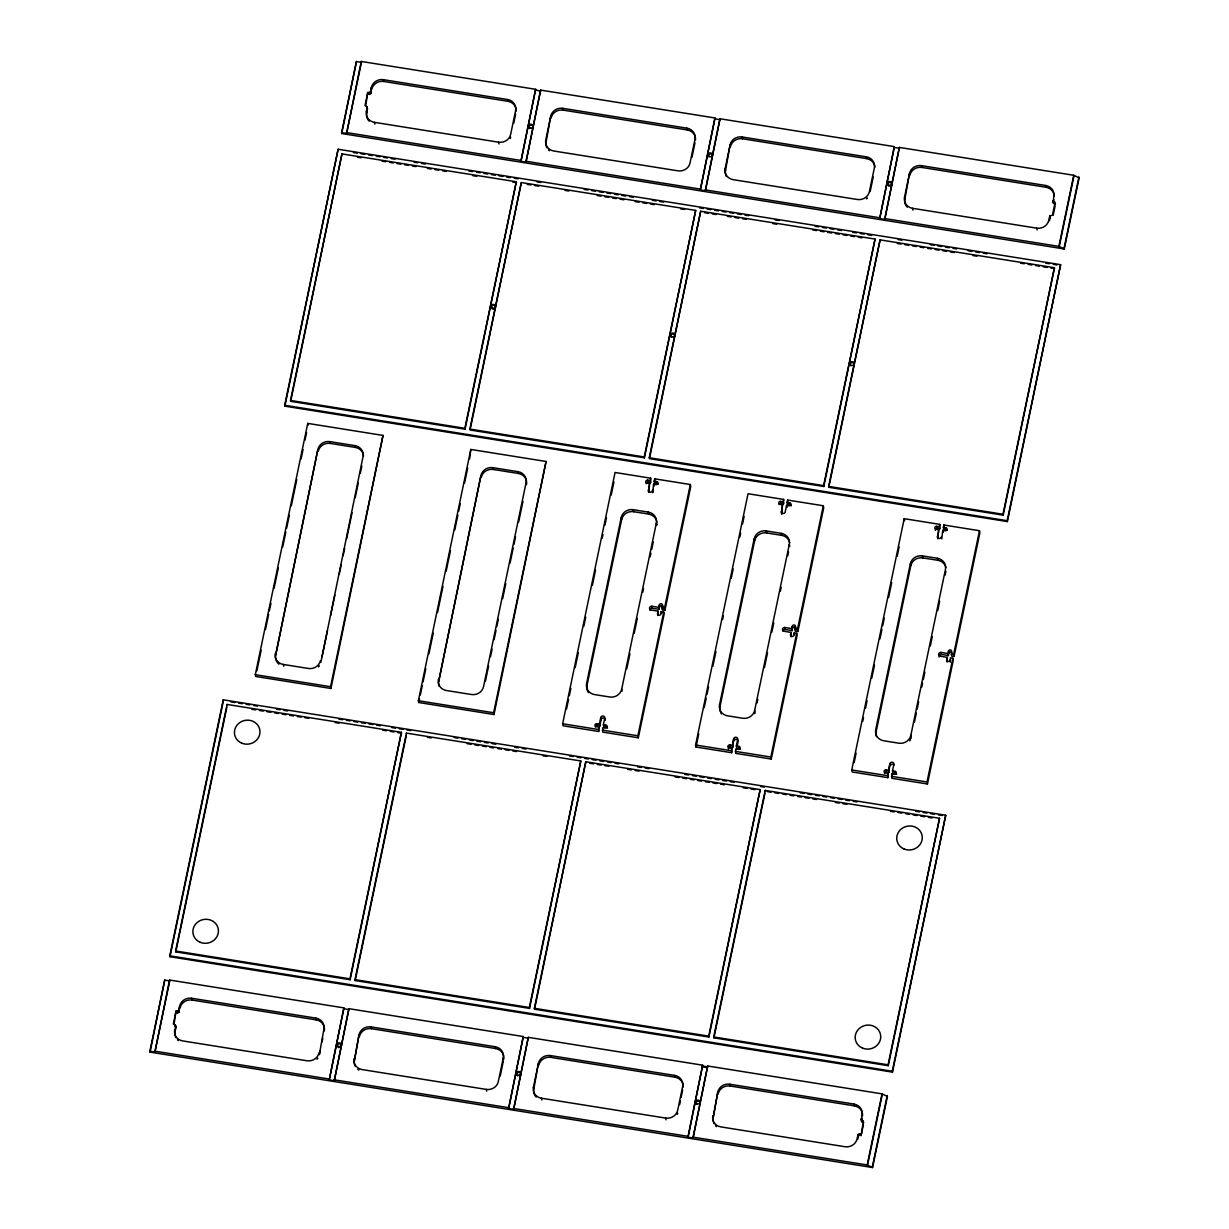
<?xml version="1.0" encoding="UTF-8"?>
<svg xmlns="http://www.w3.org/2000/svg" width="1229" height="1229" viewBox="0 0 1229 1229"><rect width="100%" height="100%" fill="white"/><g stroke="black" fill="none" stroke-linecap="round" stroke-linejoin="round"><path stroke-width="1.5" d="M175.947 1037.722A10.262 9.586 -11.9 0 1 175.086 1031.623L175.578 1025.216L173.304 1024.11L176.039 1011.068L178.604 1010.73L179.649 1006.136A10.262 9.586 -11.9 0 1 191.663 998.255L315.853 1018.104A10.262 9.586 -11.9 0 1 323.903 1029.18L324.287 1030.962A10.262 9.586 -11.9 0 0 316.222 1019.886L315.853 1018.104M175.086 1031.623L175.962 1027.321L175.102 1026.123M367.271 107.123L365.013 105.525L367.732 92.498L370.298 92.144L371.358 87.566A10.262 9.586 -11.9 0 1 383.371 79.685L507.546 99.518A10.262 9.586 -11.9 0 1 515.612 110.61L510.665 134.314A10.262 9.586 -11.9 0 1 498.651 142.195L374.461 122.347A10.262 9.586 -11.9 0 1 366.411 111.271L367.271 107.123L366.78 113.053A10.262 9.586 -11.9 0 0 369.146 121.195M367.655 108.905L366.81 107.553M713.204 1121.34A10.262 9.586 -11.9 0 1 713.204 1117.591L717.782 1092.105A10.262 9.586 -11.9 0 1 729.796 1084.224L853.971 1104.072A10.262 9.586 -11.9 0 1 862.021 1115.149L861.16 1119.773L863.419 1120.879L861.083 1135.704M862.113 1118.313L861.575 1121.708L863.803 1122.661M1052.869 200.726L1055.127 202.309L1052.408 215.352L1049.843 215.689L1048.783 220.283A10.262 9.586 -11.9 0 1 1036.769 228.164L912.594 208.315A10.262 9.586 -11.9 0 1 904.529 197.239L909.475 173.535A10.262 9.586 -11.9 0 1 921.489 165.654L1045.679 185.487A10.262 9.586 -11.9 0 1 1053.729 196.579L1053.238 202.969L1055.496 204.091M1053.222 202.662L1053.821 199.743M149.877 1051.225L164.717 980.112L169.74 980.911L154.9 1052.039L149.877 1051.225L150.061 1052.116L872.575 1167.55L887.415 1096.437L882.023 1093.856L707.674 1065.989L693.018 1138.008L687.994 1137.194L702.65 1065.19L528.301 1037.337L513.645 1109.341L508.622 1108.543L523.277 1036.539L348.928 1008.686L334.273 1080.69L329.249 1079.892L343.905 1007.888L169.556 980.02L154.9 1052.039M169.786 955.824L223.217 699.808L945.731 815.226L892.484 1072.134L169.971 956.715L169.786 955.824L892.3 1071.242L892.484 1072.134M284.682 405.263L338.113 149.247L1060.627 264.681L1007.396 521.588L284.882 406.154L284.682 405.263L1007.196 520.697L1007.396 521.588M341.585 132.655L356.425 61.542L361.434 62.341L346.593 133.454L341.585 132.655L341.77 133.546L1064.283 248.98L1079.123 177.852L1073.731 175.271L899.367 147.419L884.726 219.423L879.703 218.624L894.359 146.62L719.994 118.767L705.338 190.772L700.33 189.973L714.986 117.969L540.622 90.101L525.966 162.12L520.958 161.306L535.614 89.302L361.249 61.45L346.593 133.454M150.061 1052.116L164.717 980.112M169.971 956.715L223.017 702.558M284.882 406.154L338.113 149.247M341.77 133.546L356.425 61.542M175.609 950.985L227.058 704.447L401.422 732.315L350.157 979.728L175.793 951.876L175.609 950.985L349.958 978.837L350.157 979.728M290.505 400.439L341.954 153.902L516.318 181.754L465.054 429.182L290.689 401.33L290.505 400.439L464.869 428.291L465.054 429.182M175.793 951.876L226.858 707.213M290.689 401.33L341.954 153.902M174.072 1024.034L176.039 1011.068M365.781 105.448L367.732 92.498M176.408 1012.85L179.05 1012.373L179.649 1006.136M368.116 94.28L370.759 93.788L371.358 87.566M255.309 674.675L307.757 423.391L383.018 435.419L330.954 688.486L255.678 676.457L255.309 674.675L330.57 686.704L330.954 688.486M256.861 670.834L261.162 650.202M265.464 629.571L268.598 614.577M269.381 610.828L270.948 603.316M274.082 588.322L278.384 567.69M282.685 547.074L285.819 532.065M286.603 528.316L289.337 515.181M291.304 505.81L296.773 479.556M301.074 458.939L303.041 449.553M304.992 440.182L306.559 432.685M275.695 658.898A10.262 9.586 -11.9 0 1 275.68 655.149L317.85 449.507A10.262 9.586 -11.9 0 1 329.864 441.626L354.951 445.635A10.262 9.586 -11.9 0 1 363.016 456.727L320.846 662.37M275.68 655.149L317.85 449.507M322.013 656.762L327.482 630.569M330.601 615.606L334.887 595.036M339.189 574.465L341.14 565.11M343.091 555.754L344.658 548.272M346.609 538.932L352.062 512.739M355.196 497.776L358.315 482.813M360.266 473.472L361.833 465.991M330.57 686.704L383.018 435.419M320.093 1051.025L319.34 1054.666L323.903 1029.18M321.998 1041.9L322.766 1038.259M513.707 123.33L515.596 114.205M349.958 978.837L401.422 732.315M464.869 428.291L516.318 181.754M329.249 1079.892L343.905 1007.888M520.958 161.306L535.614 89.302M354.981 979.651L406.43 733.114L580.795 760.966L529.53 1008.394L355.166 980.542L354.981 979.651L529.346 1007.503L529.53 1008.394M469.877 429.09L521.326 182.553L695.691 210.405L644.426 457.833L470.062 429.981L469.877 429.09L644.242 456.942L644.426 457.833M334.273 1080.69L348.928 1008.686M355.166 980.542L406.231 735.864M470.461 428.107L521.326 182.553M525.966 162.12L540.622 90.101M418.382 700.73L470.815 449.445L546.075 461.474L494.012 714.525L418.751 702.512L418.382 700.73L493.643 712.743L494.012 714.525M418.751 702.512L419.535 698.763M420.318 694.999L422.269 685.628M423.053 681.88L425.802 668.76M428.921 653.751L433.238 633.119M437.539 612.503L443.008 586.248M446.142 571.239L450.444 550.623M454.761 529.991L457.879 514.982M458.663 511.233L460.23 503.736M464.547 483.105L467.665 468.111M469.632 458.724L470.815 449.445M355.319 1066.388A10.262 9.586 -11.9 0 1 354.459 1060.274L359.022 1034.787A10.262 9.586 -11.9 0 1 371.035 1026.906L495.226 1046.755A10.262 9.586 -11.9 0 1 503.276 1057.831L503.66 1059.613M545.784 139.922L550.73 116.217A10.262 9.586 -11.9 0 1 562.744 108.336L686.919 128.169A10.262 9.586 -11.9 0 1 694.984 139.261L690.037 162.965A10.262 9.586 -11.9 0 1 678.024 170.846L553.833 151.013A10.262 9.586 -11.9 0 1 545.784 139.922L546.152 141.704A10.262 9.586 -11.9 0 0 547.028 147.803M354.459 1060.274L359.022 1034.787M546.152 141.704L550.73 116.217M439.106 686.166A10.262 9.586 -11.9 0 1 438.753 681.204L480.923 475.562A10.262 9.586 -11.9 0 1 492.937 467.681L518.023 471.69A10.262 9.586 -11.9 0 1 526.073 482.767L526.458 484.549A10.262 9.586 -11.9 0 0 518.392 473.472L518.023 471.69M438.753 681.204L480.923 475.562M526.073 482.767L483.535 686.642A10.262 9.586 -11.9 0 1 471.521 694.523L446.434 690.514A10.262 9.586 -11.9 0 1 438.369 679.422M485.47 680.943L488.589 665.98M490.54 656.624L492.107 649.142M494.058 639.787L496.009 630.446M496.793 626.698L498.344 619.216M502.646 598.646L505.764 583.683M510.066 563.112L513.184 548.149M513.968 544.401L515.519 536.919M518.653 521.956L522.939 501.386M493.643 712.743L546.075 461.474M595.404 726.969A1.598 1.506 -11.9 0 1 597.279 725.724L599.783 726.139L599.368 724.127L596.864 723.727A1.598 1.506 -11.9 0 0 594.974 724.956A1.598 1.506 -11.9 0 0 596.234 726.692L598.753 727.092L598.677 731.47L563.051 725.771L562.636 723.773L615.068 472.489L650.694 478.189L650.617 482.567L648.113 482.167A1.598 1.506 -11.9 0 0 646.208 483.78M566.569 708.903L568.535 699.516M569.319 695.768L570.87 688.271M575.187 667.639L578.306 652.645M583.79 626.391L585.741 617.019M592.409 585.142L595.527 570.133M602.179 538.256L602.963 534.507M604.929 525.136L606.496 517.624M611.182 495.133L613.932 481.998M503.276 1057.831L498.329 1081.551A10.262 9.586 -11.9 0 1 486.315 1089.416L362.14 1069.583A10.262 9.586 -11.9 0 1 354.075 1058.492M500.234 1076.036L503.276 1061.441M691.927 157.45L694.984 142.871M588.553 692.68A10.262 9.586 -11.9 0 1 587.001 685.505L586.586 683.508L621.213 517.563A10.262 9.586 -11.9 0 1 633.227 509.697L648.282 512.094A10.262 9.586 -11.9 0 1 656.332 523.185L656.762 525.182A10.262 9.586 -11.9 0 0 656.931 523.938M587.001 685.505L621.644 519.575L621.213 517.563M529.346 1007.503L580.795 760.966M644.242 456.942L695.691 210.405M508.622 1108.543L523.277 1036.539M700.33 189.973L714.986 117.969M534.354 1008.302L585.803 761.765L760.167 789.617L708.903 1037.046L534.538 1009.193L534.354 1008.302L708.718 1036.155L708.903 1037.046M649.25 457.741L700.699 211.219L875.063 239.071L823.799 486.5L649.45 458.632L649.25 457.741L823.614 485.609L823.799 486.5M513.645 1109.341L528.301 1037.337M534.538 1009.193L585.803 761.765M649.834 456.773L700.699 211.219M705.338 190.772L719.994 118.767M598.677 731.47L598.753 727.092M599.368 724.127L600.72 717.613A2.059 1.92 -11.9 0 1 603.132 716.031A2.059 1.92 -11.9 0 1 604.745 718.243L605.16 720.255A2.059 1.92 -11.9 0 0 603.547 718.043A2.059 1.92 -11.9 0 0 601.15 719.61L599.783 726.139M649.573 483.519L648.635 492.046L649.573 483.519L647.068 483.12A1.598 1.506 -11.9 0 1 645.809 481.384A1.598 1.506 -11.9 0 1 647.683 480.155L650.202 480.554L650.617 482.567M650.202 480.554L650.694 478.189M649.941 610.337A2.059 1.92 -11.9 0 1 652.384 608.263L659.282 609.369L658.867 607.356L651.969 606.25A2.059 1.92 -11.9 0 0 649.557 607.833A2.059 1.92 -11.9 0 0 651.17 610.045L658.068 611.151L657.576 613.517A1.598 1.506 -11.9 0 0 658.836 615.253A1.598 1.506 -11.9 0 0 660.71 614.024L661.202 611.658L663.721 612.057L664.136 614.054L638.312 737.799L602.686 732.1L602.763 727.737L605.267 728.136A1.598 1.506 -11.9 0 0 607.141 726.907A1.598 1.506 -11.9 0 0 605.882 725.171L603.378 724.772L604.745 718.243M653.336 489.419L652.66 492.691L653.598 484.165L656.102 484.564A1.598 1.506 -11.9 0 0 657.976 483.335A1.598 1.506 -11.9 0 0 656.716 481.599L654.212 481.2L654.704 478.834L690.329 484.518L690.759 486.53L664.935 610.26L662.416 609.861L662.492 605.482A1.598 1.506 -11.9 0 0 661.233 603.762A1.598 1.506 -11.9 0 0 659.358 604.991L658.867 607.356M658.16 484.211A1.598 1.506 -11.9 0 0 657.146 483.596L654.627 483.197L654.704 478.834M533.447 1087.158L538.394 1063.454A10.262 9.586 -11.9 0 1 550.423 1055.573L674.598 1075.406A10.262 9.586 -11.9 0 1 682.648 1086.497L677.701 1110.202A10.262 9.586 -11.9 0 1 665.688 1118.083L541.513 1098.234A10.262 9.586 -11.9 0 1 533.447 1087.158L533.832 1088.94A10.262 9.586 -11.9 0 0 536.182 1097.082M725.156 168.573L730.103 144.868A10.262 9.586 -11.9 0 1 742.116 136.987L866.307 156.836A10.262 9.586 -11.9 0 1 874.357 167.912L869.41 191.616A10.262 9.586 -11.9 0 1 857.396 199.497L733.206 179.664A10.262 9.586 -11.9 0 1 725.156 168.573L725.54 170.355A10.262 9.586 -11.9 0 0 726.4 176.469M533.832 1088.94L538.394 1063.454M725.54 170.355L730.103 144.868M622.135 691.128L621.705 689.116L656.332 523.185M626.805 668.745L629.909 653.828M634.195 633.319L637.298 618.402M642.752 592.301L643.535 588.583M650.141 556.875L650.924 553.158M651.708 549.424L653.26 541.958M659.282 609.369L659.358 604.991M662.416 609.861L662.492 605.482M638.312 737.799L637.897 735.787L663.721 612.057M664.935 610.26L664.505 608.263L690.329 484.518M728.413 748.983A1.598 1.506 -11.9 0 1 730.241 746.971L732.745 747.37L732.33 745.373L729.826 744.974A1.598 1.506 -11.9 0 0 727.937 746.203A1.598 1.506 -11.9 0 0 729.196 747.939L731.716 748.338L731.639 752.701L696.013 747.017L695.599 745.004L748.031 493.735L783.656 499.435L783.58 503.798L781.076 503.398A1.598 1.506 -11.9 0 0 779.201 504.627M696.013 747.017L698.748 733.897M704.232 707.643L706.183 698.256M706.967 694.508L708.534 687.011M712.835 666.379L715.969 651.385M722.621 619.508L723.405 615.76M731.24 578.244L733.191 568.873M739.843 536.996L740.626 533.248M742.577 523.877L744.144 516.364M720.332 711.714A10.262 9.586 -11.9 0 1 719.964 706.752L719.549 704.755L754.176 538.809A10.262 9.586 -11.9 0 1 766.189 530.928L781.245 533.34A10.262 9.586 -11.9 0 1 789.295 544.416L789.725 546.429M719.964 706.752L754.606 540.821L754.176 538.809M731.639 752.701L731.716 748.338M732.33 745.373L733.682 738.844A2.059 1.92 -11.9 0 1 736.094 737.277A2.059 1.92 -11.9 0 1 737.707 739.489L736.34 746.003L736.77 748.015L739.274 748.415A1.598 1.506 -11.9 0 1 740.472 749.367M781.675 514.275A2.059 1.92 -11.9 0 1 781.598 513.292L782.535 504.766L780.031 504.366A1.598 1.506 -11.9 0 1 778.771 502.63A1.598 1.506 -11.9 0 1 780.645 501.401L783.165 501.801L783.58 503.798M783.165 501.801L783.656 499.435M732.745 747.37L733.682 738.844M781.598 513.292L782.535 504.766M782.95 631.076A2.059 1.92 -11.9 0 1 785.346 629.509L792.244 630.6L791.829 628.603L784.932 627.497A2.059 1.92 -11.9 0 0 782.52 629.079A2.059 1.92 -11.9 0 0 784.133 631.291L791.03 632.397L790.539 634.763A1.598 1.506 -11.9 0 0 791.799 636.499A1.598 1.506 -11.9 0 0 793.673 635.27L794.164 632.889L796.684 633.288L797.099 635.301L771.274 759.046L735.649 753.346L735.725 748.968L738.23 749.367A1.598 1.506 -11.9 0 0 740.104 748.138A1.598 1.506 -11.9 0 0 738.844 746.418L736.34 746.003M791.829 628.603L792.321 626.237A1.598 1.506 -11.9 0 1 794.195 624.993A1.598 1.506 -11.9 0 1 795.455 626.729L795.378 631.107L797.898 631.506L823.722 507.761L823.292 505.764L787.666 500.065L787.174 502.446L789.679 502.845A1.598 1.506 -11.9 0 1 790.938 504.566A1.598 1.506 -11.9 0 1 789.064 505.81L786.56 505.396L785.193 511.925A2.059 1.92 -11.9 0 1 782.796 513.492A2.059 1.92 -11.9 0 1 781.183 511.279M737.446 744.759L738.122 741.502M791.307 505.81A1.598 1.506 -11.9 0 0 790.109 504.842L787.589 504.443L787.666 500.065M754.744 713.588A10.262 9.586 -11.9 0 0 755.098 712.359L754.667 710.362L789.295 544.416M757.033 703.034L757.817 699.316M764.438 667.624L767.541 652.707M771.827 632.198L773.763 622.873M780.384 591.18L781.168 587.447M787.774 555.754L788.557 552.021M679.606 1104.687L680.359 1101.046M681.127 1097.389L682.648 1090.108M870.163 191.586L873.204 176.991M790.954 636.76L791.03 632.397M792.244 630.6L792.321 626.237M708.718 1036.155L760.167 789.617M823.614 485.609L875.063 239.071M687.994 1137.194L702.65 1065.19M879.703 218.624L894.359 146.62M795.378 631.107L795.455 626.729M771.274 759.046L770.86 757.033L796.684 633.288M797.898 631.506L797.467 629.509L823.292 505.764M713.726 1036.953L765.175 790.416L939.54 818.284L888.275 1065.697L713.911 1037.844L713.726 1036.953L888.091 1064.806L888.275 1065.697M828.623 486.407L880.087 239.87L1054.436 267.722L1003.171 515.151L828.822 487.298L828.623 486.407L1002.987 514.26L1003.171 515.151M693.018 1138.008L707.674 1065.989M713.911 1037.844L764.976 793.181M829.206 485.424L880.087 239.87M884.726 219.423L899.367 147.419M713.204 1117.591L717.782 1092.105M907.263 207.163A10.262 9.586 -11.9 0 1 904.913 199.021L909.475 173.535M884.511 773.548A1.598 1.506 -11.9 0 1 886.416 771.92L888.92 772.319L888.49 770.322L885.986 769.922A1.598 1.506 -11.9 0 0 884.112 771.151A1.598 1.506 -11.9 0 0 885.372 772.887L887.876 773.287L887.799 777.65L852.189 771.966L851.758 769.968L904.206 518.684L939.816 524.384L939.755 528.747L937.235 528.347A1.598 1.506 -11.9 0 0 935.423 530.36M854.14 762.594L856.091 753.208M862.743 721.331L863.526 717.582M865.493 708.211L867.059 700.714M871.745 678.208L874.495 665.073M879.964 638.834L881.93 629.448M882.714 625.699L884.265 618.202M888.582 597.571L891.701 582.577M897.185 556.322L899.136 546.936M876.492 736.663A10.262 9.586 -11.9 0 1 876.139 731.701L875.724 729.703L910.351 563.758A10.262 9.586 -11.9 0 1 922.364 555.877L937.42 558.289A10.262 9.586 -11.9 0 1 945.47 569.365L910.843 735.311L911.257 737.308A10.262 9.586 -11.9 0 1 910.919 738.537M876.139 731.701L910.766 565.77L910.351 563.758M887.799 777.65L887.876 773.287M888.49 770.322L889.857 763.793A2.059 1.92 -11.9 0 1 892.254 762.226A2.059 1.92 -11.9 0 1 893.867 764.438L892.515 770.967L892.93 772.964L895.434 773.364A1.598 1.506 -11.9 0 1 896.648 774.316M937.742 538.732A2.059 1.92 -11.9 0 1 937.773 538.241L938.71 529.714L936.206 529.315A1.598 1.506 -11.9 0 1 934.946 527.579A1.598 1.506 -11.9 0 1 936.821 526.35L939.325 526.749L939.755 528.747M939.325 526.749L939.816 524.384M888.92 772.319L889.857 763.793M937.773 538.241L938.71 529.714M950.263 662.216L950.34 657.838L952.844 658.237L953.274 660.25L927.449 783.994L891.824 778.295L891.885 773.917L894.405 774.331A1.598 1.506 -11.9 0 0 896.279 773.087A1.598 1.506 -11.9 0 0 895.019 771.366L892.515 770.967M941.783 538.87L942.72 530.36L945.239 530.759A1.598 1.506 -11.9 0 0 947.113 529.515A1.598 1.506 -11.9 0 0 945.854 527.794L943.35 527.395L943.841 525.013L979.467 530.713L979.882 532.71L954.057 656.455L951.553 656.056L951.63 651.677A1.598 1.506 -11.9 0 0 950.37 649.941A1.598 1.506 -11.9 0 0 948.481 651.186L948.419 655.549L941.522 654.458A2.059 1.92 -11.9 0 0 939.186 657.023M947.298 530.406A1.598 1.506 -11.9 0 0 946.269 529.791L943.764 529.392L943.841 525.013M914.376 722.391L916.327 713.081M917.095 709.348L918.647 701.882M921.765 686.965L922.549 683.247M923.317 679.514L924.884 672.063M930.322 645.947L932.273 636.637M937.727 610.536L939.663 601.211M945.116 575.111L945.884 571.377M947.206 657.346L947.129 661.724L947.206 657.346L940.308 656.24A2.059 1.92 -11.9 0 1 938.695 654.028A2.059 1.92 -11.9 0 1 941.091 652.445L947.989 653.551M948.419 655.549L948.481 651.186M927.449 783.994L927.019 781.982L952.844 658.237M954.057 656.455L953.643 654.458L979.467 530.713M860.699 1133.921L858.134 1134.275L857.074 1138.853A10.262 9.586 -11.9 0 1 845.06 1146.734L720.885 1126.901A10.262 9.586 -11.9 0 1 712.835 1115.809M857.75 1139.252L858.426 1136.195M1049.443 220.682L1050.211 217.472M861.468 1133.845L863.403 1124.535M1053.176 215.259L1055.112 205.95M872.575 1167.55L867.182 1164.969L882.023 1093.856M888.091 1064.806L939.54 818.284M1002.987 514.26L1054.436 267.722M1064.283 248.98L1058.891 246.384L1073.731 175.271M867.367 1165.86L882.207 1094.747M1059.075 247.275L1073.916 176.162M872.39 1166.659L887.23 1095.546M892.3 1071.242L945.731 815.226M1007.196 520.697L1060.627 264.681M1064.099 248.089L1078.939 176.961M535.798 90.193L540.806 90.992M715.17 118.86L720.194 119.659M894.543 147.511L899.567 148.31M371.726 89.348A10.262 9.586 -11.9 0 1 383.74 81.467L507.93 101.3A10.262 9.586 -11.9 0 1 516.149 111.132M551.099 117.999A10.262 9.586 -11.9 0 1 563.112 110.118L687.303 129.951A10.262 9.586 -11.9 0 1 695.537 139.799M730.487 146.65A10.262 9.586 -11.9 0 1 742.5 138.769L866.675 158.618A10.262 9.586 -11.9 0 1 874.894 167.19M909.859 175.317A10.262 9.586 -11.9 0 1 921.873 167.436L1046.048 187.269A10.262 9.586 -11.9 0 1 1054.282 195.841M346.409 132.563L520.773 160.415M525.782 161.229L700.146 189.082M705.154 189.88L879.518 217.733M884.527 218.532L1058.891 246.384M353.43 152.55L357.224 153.164M361.003 153.763L364.783 154.362M368.562 154.977L372.356 155.576M376.135 156.175L379.915 156.79M383.694 157.389L387.488 158.003M391.268 158.602L395.047 159.202M413.958 162.228L417.737 162.827M421.532 163.442L425.311 164.041M468.817 170.985L472.597 171.599M476.376 172.198L480.155 172.797M483.949 173.412L487.729 174.011M491.508 174.61L495.287 175.225M499.066 175.824L502.861 176.423M506.64 177.037L510.419 177.637M514.198 178.236L517.993 178.85M536.904 181.861L540.683 182.476M584.19 189.42L587.969 190.019M591.748 190.633L595.527 191.232M599.322 191.832L603.101 192.446M606.88 193.045L610.659 193.644M614.454 194.259L618.233 194.858M622.012 195.457L625.791 196.072M629.586 196.671L633.365 197.285M652.276 200.296L656.056 200.911M659.835 201.51L663.629 202.109M699.562 207.855L703.341 208.454M707.121 209.068L710.915 209.667M714.694 210.267L718.473 210.881M722.253 211.48L726.047 212.079M729.826 212.694L733.605 213.293M737.385 213.892L741.179 214.507M744.958 215.106L748.738 215.705M775.222 219.945L779.002 220.544M814.935 226.29L818.714 226.889M822.508 227.488L826.287 228.102M830.067 228.702L833.846 229.301M837.64 229.915L841.419 230.514M852.757 232.327L856.552 232.926M860.331 233.541L864.11 234.14M867.889 234.739L871.684 235.353M898.153 239.578L901.948 240.193M930.307 244.725L934.101 245.324M937.881 245.923L941.66 246.537M945.439 247.137L949.218 247.736M953.013 248.35L956.792 248.949M968.145 250.762L971.924 251.361M975.703 251.976L979.482 252.575M983.277 253.174L987.056 253.788M1045.679 263.144L1049.474 263.759M1053.253 264.358L1057.032 264.957M357.301 157.22L361.096 157.819M381.942 161.153L385.737 161.752M389.532 162.366L393.311 162.965M397.105 163.565L400.9 164.179M404.679 164.778L408.474 165.393M412.268 165.992L416.063 166.606M427.431 168.419L431.225 169.018M435.005 169.633L438.799 170.232M442.594 170.831L446.373 171.445M472.919 175.686L476.698 176.285M512.708 182.046L516.503 182.645M527.21 184.35L530.989 184.964M534.784 185.564L538.579 186.178M565.11 190.418L568.904 191.017M597.325 195.565L601.119 196.164M604.914 196.763L608.693 197.377M612.488 197.977L616.282 198.591M620.061 199.19L623.856 199.805M635.224 201.617L639.019 202.217M642.813 202.831L646.608 203.43M650.387 204.029L654.181 204.644M680.712 208.884L684.507 209.483M704.678 212.709L708.472 213.308M712.267 213.923L716.061 214.522M727.43 216.35L731.209 216.949M735.003 217.548L738.798 218.163M742.593 218.762L746.372 219.376M772.903 223.617L776.697 224.216M812.707 229.961L816.502 230.576M820.296 231.175L824.075 231.789M827.87 232.389L831.664 233.003M835.443 233.602L839.238 234.201M843.033 234.816L846.827 235.415M850.606 236.029L854.401 236.629M858.195 237.228L861.99 237.842M897.324 243.48L901.118 244.095M904.897 244.694L908.692 245.308M912.486 245.908L916.281 246.507M920.06 247.121L923.855 247.72M927.649 248.335L931.444 248.934M935.223 249.548L939.017 250.148M942.812 250.747L946.591 251.361M950.386 251.96L954.18 252.575M973.138 255.601L976.917 256.2M1020.516 263.16L1024.295 263.774M1028.089 264.373L1031.884 264.988M1035.678 265.587L1039.457 266.201M1043.252 266.801L1047.047 267.4M1050.826 268.014L1054.62 268.613M318.234 451.289A10.262 9.586 -11.9 0 1 330.248 443.408L355.335 447.417A10.262 9.586 -11.9 0 1 363.554 455.99M481.292 477.344A10.262 9.586 -11.9 0 1 493.305 469.463L518.392 473.472M621.644 519.575A10.262 9.586 -11.9 0 1 633.657 511.694L648.712 514.106A10.262 9.586 -11.9 0 1 656.931 522.678M754.606 540.821A10.262 9.586 -11.9 0 1 766.619 532.94L781.675 535.337A10.262 9.586 -11.9 0 1 789.709 542.68M910.766 565.77A10.262 9.586 -11.9 0 1 922.779 557.889L937.835 560.286A10.262 9.586 -11.9 0 1 945.884 567.629M662.001 607.863L664.505 608.263M794.963 629.094L797.467 629.509M951.123 654.043L953.643 654.458M275.311 653.367A10.262 9.586 -11.9 0 0 283.361 664.459L308.448 668.468A10.262 9.586 -11.9 0 0 320.462 660.587M607.51 728.136A1.598 1.506 -11.9 0 0 606.312 727.169L603.808 726.769L603.378 724.772M562.636 723.773L598.246 729.458M602.271 730.103L637.897 735.787M695.599 745.004L731.209 750.704M735.234 751.349L770.86 757.033M851.758 769.968L887.384 775.653M891.394 776.298L927.019 781.982M230.975 701.897L234.754 702.512M238.534 703.111L242.328 703.71M246.107 704.325L249.886 704.924M253.666 705.523L257.445 706.137M276.371 709.148L280.151 709.763M283.93 710.362L287.709 710.961M338.789 719.119L342.568 719.733M346.348 720.332L350.127 720.931M353.906 721.546L357.7 722.145M361.48 722.744L365.259 723.359M369.038 723.958L372.833 724.557M376.612 725.171L380.391 725.771M391.744 727.583L395.523 728.183M399.302 728.797L403.097 729.396M406.876 729.995L410.655 730.61M454.162 737.554L457.941 738.168M461.72 738.767L465.499 739.366M469.294 739.981L473.073 740.58M476.852 741.179L480.631 741.794M484.426 742.393L488.205 742.992M491.984 743.606L495.763 744.206M514.674 747.232L518.469 747.831M522.248 748.43L526.027 749.045M569.534 755.989L573.313 756.588M577.092 757.202L580.887 757.801M584.666 758.401L588.445 759.015M592.224 759.614L596.019 760.213M599.798 760.828L603.577 761.427M607.356 762.026L611.136 762.641M614.93 763.24L618.709 763.839M637.621 766.865L641.4 767.464M645.194 768.079L648.973 768.678M684.906 774.424L688.686 775.023M692.48 775.637L696.259 776.236M700.038 776.836L703.818 777.45M707.597 778.049L711.391 778.648M715.17 779.263L718.95 779.862M722.729 780.461L726.523 781.076M730.303 781.675L734.082 782.274M760.567 786.514L764.346 787.113M800.279 792.859L804.058 793.458M807.852 794.057L811.632 794.671M815.411 795.271L819.19 795.87M822.984 796.484L826.764 797.083M830.543 797.682L834.322 798.297M838.117 798.896L841.896 799.495M845.675 800.11L849.454 800.709M853.249 801.308L857.028 801.922M915.651 811.278L919.446 811.893M923.225 812.492L927.004 813.106M930.783 813.706L934.578 814.305M938.357 814.919L942.136 815.518M251.884 709.287L255.678 709.886M259.473 710.485L263.252 711.099M267.046 711.699L270.841 712.313M274.62 712.912L278.415 713.527M282.209 714.126L286.004 714.725M289.783 715.339L293.577 715.939M297.372 716.553L301.166 717.152M304.946 717.751L308.74 718.366M335.271 722.606L339.066 723.205M382.649 730.164L386.444 730.779M390.238 731.378L394.017 731.992M397.812 732.592L401.606 733.206M427.462 737.339L431.256 737.938M467.266 743.683L471.06 744.298M474.855 744.897L478.634 745.511M482.429 746.111L486.223 746.71M490.002 747.324L493.797 747.923M497.591 748.538L501.386 749.137M505.165 749.751L508.96 750.351M512.754 750.95L516.549 751.564M543.08 755.804L546.859 756.403M589.782 763.27L593.576 763.87M597.371 764.469L601.15 765.083M604.945 765.682L608.739 766.297M627.696 769.323L631.476 769.922M635.27 770.537L639.065 771.136M675.074 776.882L678.854 777.496M682.648 778.095L686.443 778.71M690.237 779.309L694.016 779.908M697.811 780.523L701.605 781.122M705.385 781.736L709.179 782.335M712.974 782.95L716.768 783.549M720.547 784.148L724.342 784.763M743.299 787.789L747.078 788.388M750.873 789.003L754.667 789.602M767.265 791.614L771.059 792.229M774.838 792.828L778.633 793.427M782.427 794.042L786.222 794.641M790.001 795.255L793.796 795.854M797.59 796.469L801.385 797.068M805.164 797.667L808.959 798.282M812.753 798.881L816.532 799.495M835.49 802.522L839.284 803.121M843.079 803.735L846.858 804.334M890.457 811.294L894.236 811.908M898.03 812.507L901.825 813.106M905.619 813.721L909.399 814.32M913.193 814.935L916.988 815.534M920.767 816.148L924.561 816.747M928.356 817.346L932.15 817.961M344.089 1008.779L349.113 1009.577M523.462 1037.43L528.485 1038.228M702.834 1066.081L707.858 1066.88M702.066 1066.818L705.845 1067.433M180.033 1007.918A10.262 9.586 -11.9 0 1 192.047 1000.037L316.222 1019.886M359.406 1036.569A10.262 9.586 -11.9 0 1 371.419 1028.688L495.594 1048.537A10.262 9.586 -11.9 0 1 503.829 1058.369M538.778 1065.236A10.262 9.586 -11.9 0 1 550.792 1057.355L674.967 1077.188A10.262 9.586 -11.9 0 1 683.201 1087.02M718.151 1093.887A10.262 9.586 -11.9 0 1 730.164 1086.006L854.339 1105.854A10.262 9.586 -11.9 0 1 862.574 1115.686M154.7 1051.148L329.065 1079.001M334.088 1079.799L508.437 1107.652M513.461 1108.45L687.81 1136.303M692.833 1137.117L867.182 1164.969M1053.867 202.109L1054.252 203.891M1045.679 185.487L1046.048 187.269M1049.643 216.135L1050.027 217.917M1036.769 228.164L1037.138 229.946M921.489 165.654L921.873 167.436M912.594 208.315L912.963 210.098M904.529 197.239L904.913 199.021M945.854 527.794L946.269 529.791M866.307 156.836L866.675 158.618M943.35 527.395L943.764 529.392M942.72 530.36L943.15 532.357M936.821 526.35L937.235 528.347M937.42 558.289L937.835 560.286M922.364 555.877L922.779 557.889M941.091 652.445L941.522 654.458M904.206 518.684L904.621 520.697M895.019 771.366L895.434 773.364M891.885 773.917L892.315 775.929M885.986 769.922L886.416 771.92M742.116 136.987L742.5 138.769M789.679 502.845L790.109 504.842M787.174 502.446L787.589 504.443M786.56 505.396L786.975 507.408M780.645 501.401L781.076 503.398M781.245 533.34L781.675 535.337M794.164 632.889L794.595 634.901M686.919 128.169L687.303 129.951M766.189 530.928L766.619 532.94M784.932 627.497L785.346 629.509M862.174 1120.679L862.543 1122.461M861.16 1119.296L861.544 1121.078M853.971 1104.072L854.339 1105.854M859.455 1133.722L859.824 1135.504M857.95 1134.705L858.318 1136.487M765.175 790.416L765.375 791.307M738.844 746.418L739.274 748.415M729.826 744.974L730.241 746.971M656.716 481.599L657.146 483.596M654.212 481.2L654.627 483.197M653.598 484.165L654.012 486.162M647.683 480.155L648.113 482.167M648.282 512.094L648.712 514.106M562.744 108.336L563.112 110.118M661.202 611.658L661.632 613.655M658.068 611.151L657.991 615.529L657.576 613.517M633.227 509.697L633.657 511.694M651.969 606.25L652.384 608.263M729.796 1084.224L730.164 1086.006M507.546 99.518L507.93 101.3M498.651 142.195L499.02 143.977M605.882 725.171L606.312 727.169M600.72 717.613L601.15 719.61M674.598 1075.406L674.967 1077.188M596.864 723.727L597.279 725.724M665.688 1118.083L666.072 1119.865M492.937 467.681L493.305 469.463M383.371 79.685L383.74 81.467M370.497 91.714L370.866 93.496M368.992 92.697L369.361 94.479M374.461 122.347L374.845 124.129M361.249 61.45L361.434 62.341M366.411 111.271L366.78 113.053M550.423 1055.573L550.792 1057.355M541.513 1098.234L541.881 1100.016M495.226 1046.755L495.594 1048.537M354.951 445.635L355.335 447.417M486.315 1089.416L486.699 1091.198M406.43 733.114L406.615 734.005M329.864 441.626L330.248 443.408M307.757 423.391L308.126 425.173M371.035 1026.906L371.419 1028.688M283.361 664.459L283.745 666.241M227.058 704.447L227.242 705.338M223.217 699.808L223.401 700.699M191.663 998.255L192.047 1000.037M178.789 1010.284L179.157 1012.066M177.283 1011.267L177.667 1013.049M169.556 980.02L169.74 980.911M175.578 1025.693L175.947 1027.475M174.564 1024.31L174.948 1026.092M721.515 713.926A10.262 9.586 -11.9 0 1 720.839 712.851M719.549 704.755A10.262 9.586 -11.9 0 0 727.599 715.831L742.654 718.243A10.262 9.586 -11.9 0 0 754.667 710.362M792.736 628.234A1.598 1.506 -11.9 0 1 795.824 627.958M734.112 740.857A2.059 1.92 -11.9 0 1 738.061 740.503M850.514 365.627A2.059 1.92 -11.9 0 1 850.944 363.047A2.059 1.92 -11.9 0 1 853.694 363.154A2.059 1.92 -11.9 0 1 853.756 365.75M671.495 337.345A2.059 1.92 -11.9 0 1 671.433 334.518A2.059 1.92 -11.9 0 1 674.444 334.611A2.059 1.92 -11.9 0 1 673.984 337.422M493.075 309.109A2.059 1.92 -11.9 0 1 491.508 306.728A2.059 1.92 -11.9 0 1 494.212 305.391A2.059 1.92 -11.9 0 1 495.302 308.003M494.611 308.771A2.059 1.92 -11.9 0 1 493.612 309.124M586.586 683.508A10.262 9.586 -11.9 0 0 594.636 694.585L609.692 696.997A10.262 9.586 -11.9 0 0 621.705 689.116M659.773 606.988A1.598 1.506 -11.9 0 1 661.663 605.759A1.598 1.506 -11.9 0 1 662.907 607.495M652.23 490.678A2.059 1.92 -11.9 0 1 649.834 492.261A2.059 1.92 -11.9 0 1 648.221 490.033M875.724 729.703A10.262 9.586 -11.9 0 0 883.774 740.78L898.829 743.192A10.262 9.586 -11.9 0 0 910.843 735.311M910.412 739.704A10.262 9.586 -11.9 0 1 909.737 740.826M949.848 660.219A1.598 1.506 -11.9 0 1 947.958 661.448A1.598 1.506 -11.9 0 1 946.699 659.712M941.368 536.873A2.059 1.92 -11.9 0 1 938.956 538.44A2.059 1.92 -11.9 0 1 937.343 536.228M948.911 653.183A1.598 1.506 -11.9 0 1 951.799 652.568M890.272 765.805A2.059 1.92 -11.9 0 1 893.99 765.006M510.696 137.31A10.262 9.586 -11.9 0 1 510.189 138.493M549.455 150.721A10.262 9.586 -11.9 0 1 548.518 149.846M867.444 197.93A10.262 9.586 -11.9 0 1 866.506 198.852M889.074 186.178A2.059 1.92 -11.9 0 1 888.198 183.229A2.059 1.92 -11.9 0 1 891.486 183.198A2.059 1.92 -11.9 0 1 890.487 186.163M708.657 156.682A2.059 1.92 -11.9 0 1 709.778 153.902A2.059 1.92 -11.9 0 1 712.467 155.361M529.73 128.523A2.059 1.92 -11.9 0 1 530.406 125.235A2.059 1.92 -11.9 0 1 533.079 127.37M532.818 128A2.059 1.92 -11.9 0 1 532.357 128.507M317.819 1058.169A10.262 9.586 -11.9 0 1 317.005 1059.198M318.956 1052.884A10.262 9.586 -11.9 0 1 306.943 1060.765L182.768 1040.932A10.262 9.586 -11.9 0 1 174.702 1029.841M178.389 1040.64A10.262 9.586 -11.9 0 1 177.437 1039.78M716.507 1126.609A10.262 9.586 -11.9 0 1 715.555 1125.749M714.08 1123.69A10.262 9.586 -11.9 0 1 713.557 1122.553M677.732 1113.213A10.262 9.586 -11.9 0 1 677.225 1114.38M358.822 1070.029A10.262 9.586 -11.9 0 1 357.762 1069.291M517.686 1075.943A2.059 1.92 -11.9 0 1 516.887 1073.531A2.059 1.92 -11.9 0 1 519.375 1072.425A2.059 1.92 -11.9 0 1 520.743 1074.592M520.497 1075.221A2.059 1.92 -11.9 0 1 519.729 1075.943M696.52 1104.18A2.059 1.92 -11.9 0 1 697.457 1101.138A2.059 1.92 -11.9 0 1 700.161 1102.92M278.983 664.167A10.262 9.586 -11.9 0 1 276.033 660.111M319.325 665.872A10.262 9.586 -11.9 0 1 318.511 666.901M492.383 308.064A2.059 1.92 -11.9 0 0 495.333 306.129A2.059 1.92 -11.9 0 0 492.153 304.746A2.059 1.92 -11.9 0 0 492.383 308.064M671.756 336.715A2.059 1.92 -11.9 0 0 674.706 334.795A2.059 1.92 -11.9 0 0 671.526 333.397A2.059 1.92 -11.9 0 0 671.756 336.715M851.129 365.382A2.059 1.92 -11.9 0 0 854.078 363.446A2.059 1.92 -11.9 0 0 850.898 362.063A2.059 1.92 -11.9 0 0 851.129 365.382M862.681 1048.183A12.812 11.983 -11.9 0 0 880.671 1035.586A12.812 11.983 -11.9 0 0 860.5 1027.521A12.812 11.983 -11.9 0 0 862.681 1048.183M903.929 848.932A12.812 11.983 -11.9 0 0 922.257 836.78A12.812 11.983 -11.9 0 0 902.316 828.223A12.812 11.983 -11.9 0 0 903.929 848.932M200.066 942.244A12.812 11.983 -11.9 0 0 218.393 930.092A12.812 11.983 -11.9 0 0 198.468 921.535A12.812 11.983 -11.9 0 0 200.066 942.244M241.744 743.176A12.812 11.983 -11.9 0 0 259.933 730.84A12.812 11.983 -11.9 0 0 239.916 722.483A12.812 11.983 -11.9 0 0 241.744 743.176M530.145 127.97A2.059 1.92 -11.9 0 0 532.91 125.804A2.059 1.92 -11.9 0 0 529.607 124.697A2.059 1.92 -11.9 0 0 530.145 127.97M888.89 185.287A2.059 1.92 -11.9 0 0 891.655 183.121A2.059 1.92 -11.9 0 0 888.352 182A2.059 1.92 -11.9 0 0 888.89 185.287M709.517 156.621A2.059 1.92 -11.9 0 0 712.282 154.47A2.059 1.92 -11.9 0 0 708.979 153.348A2.059 1.92 -11.9 0 0 709.517 156.621M697.196 1103.857A2.059 1.92 -11.9 0 0 699.946 1101.691A2.059 1.92 -11.9 0 0 696.643 1100.585A2.059 1.92 -11.9 0 0 697.196 1103.857M338.436 1046.54A2.059 1.92 -11.9 0 0 341.201 1044.389A2.059 1.92 -11.9 0 0 337.898 1043.267A2.059 1.92 -11.9 0 0 338.436 1046.54M517.824 1075.206A2.059 1.92 -11.9 0 0 520.574 1073.04A2.059 1.92 -11.9 0 0 517.271 1071.918A2.059 1.92 -11.9 0 0 517.824 1075.206M338.636 1047.431A2.059 1.92 -11.9 0 0 341.385 1045.28A2.059 1.92 -11.9 0 0 338.083 1044.158A2.059 1.92 -11.9 0 0 338.636 1047.431"/></g></svg>
